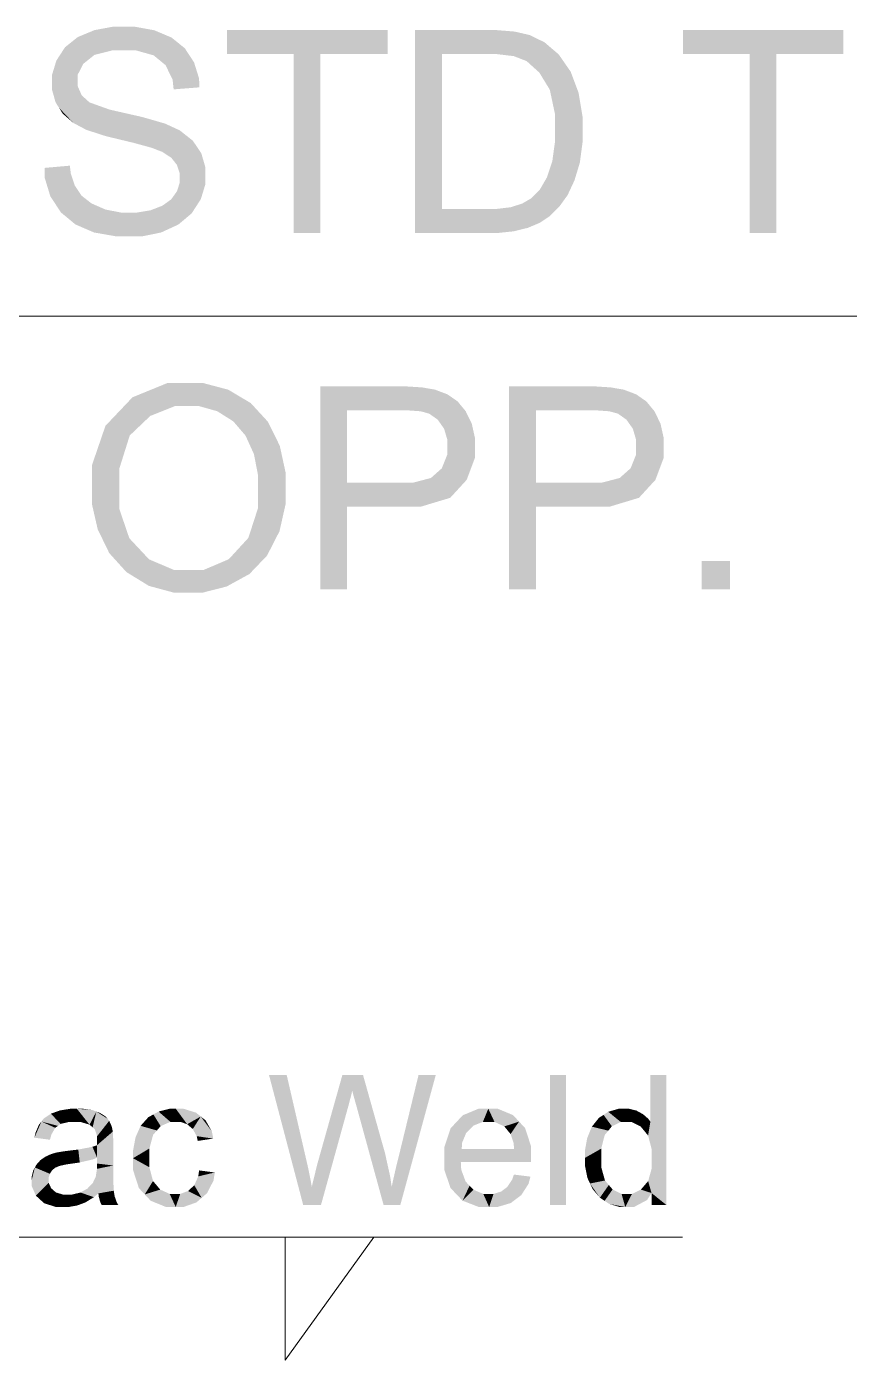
# Model space of a CAD drawing. Header units: millimetres. Extents: x 2 to 579, y 1 to 405.
# Drawn here: x 252.78 to 258.26, y 100.6 to 109.47 of the extents above; entities that cross this region are included whole.
import ezdxf

# ---------------------------------------------------------------- set-up
doc = ezdxf.new("R2010")
doc.units = ezdxf.units.MM
doc.linetypes.add('XKITLINE00', pattern=[0])
doc.layers.add('LinkedObject', color=7, linetype='Continuous', lineweight=0)

# ---------------------------------------------------------------- blocks, each defined once
blk = doc.blocks.new('*A4')
at = {"layer": 'LinkedObject'}
for points in [[(253.2299, 109.2828), (253.1189, 109.4013), (253.1745, 109.4244)], [(253.2302, 109.4474), (253.3479, 109.3125), (253.1745, 109.4244)], [(253.1745, 109.4244), (253.3479, 109.3125), (253.2299, 109.2828)], [(253.3539, 109.4704), (253.3479, 109.3125), (253.2302, 109.4474)], [(253.4219, 109.4704), (253.3479, 109.3125), (253.3539, 109.4704)], [(253.3479, 109.3125), (253.4219, 109.4704), (253.4288, 109.3125)], [(253.4219, 109.4704), (253.5066, 109.3125), (253.4288, 109.3125)], [(253.6291, 109.4463), (253.4219, 109.4704), (253.4969, 109.4704)], [(253.6864, 109.4221), (253.4219, 109.4704), (253.6291, 109.4463)], [(253.6241, 109.2797), (253.4219, 109.4704), (253.6864, 109.4221)], [(253.5066, 109.3125), (253.4219, 109.4704), (253.6241, 109.2797)], [(253.6864, 109.4221), (253.6639, 109.247), (253.6241, 109.2797)], [(253.7437, 109.3979), (253.6639, 109.247), (253.6864, 109.4221)], [(254.1124, 109.4475), (254.5565, 109.2882), (254.1124, 109.2882)], [(254.7347, 109.2882), (254.5565, 109.2882), (254.1124, 109.4475)], [(254.7347, 109.2882), (254.1124, 109.4475), (255.1816, 109.4475)], [(254.7347, 109.2882), (255.1816, 109.4475), (255.1816, 109.2882)], [(255.3652, 109.4475), (255.5434, 109.2882), (255.3652, 108.0975)], [(255.827, 109.2882), (255.3652, 109.4475), (255.8298, 109.4475)], [(255.5434, 109.2882), (255.3652, 109.4475), (255.827, 109.2882)], [(255.8298, 109.4475), (255.9067, 109.2882), (255.827, 109.2882)], [(255.9085, 109.4475), (255.9067, 109.2882), (255.8298, 109.4475)], [(255.9085, 109.4475), (256.0222, 109.2744), (255.9067, 109.2882)], [(256.0285, 109.4378), (256.0222, 109.2744), (255.9085, 109.4475)], [(256.0699, 109.4281), (256.0222, 109.2744), (256.0285, 109.4378)], [(256.0699, 109.4281), (256.0582, 109.2606), (256.0222, 109.2744)], [(256.0582, 109.2606), (256.0699, 109.4281), (256.1079, 109.2412)], [(256.2268, 109.3665), (256.0699, 109.4281), (256.1279, 109.4148)], [(256.2677, 109.3315), (256.0699, 109.4281), (256.2268, 109.3665)], [(256.1924, 109.165), (256.0699, 109.4281), (256.2677, 109.3315)], [(256.1079, 109.2412), (256.0699, 109.4281), (256.1924, 109.165)], [(257.1485, 109.4475), (257.5927, 109.2882), (257.1485, 109.2882)], [(257.7709, 109.2882), (257.5927, 109.2882), (257.1485, 109.4475)], [(257.7709, 109.2882), (257.1485, 109.4475), (258.2177, 109.4475)], [(257.7709, 109.2882), (258.2177, 109.4475), (258.2177, 109.2882)], [(253.0342, 109.3338), (253.1928, 109.2531), (253.0053, 109.2893)], [(253.1189, 109.4013), (253.1928, 109.2531), (253.0342, 109.3338)], [(253.1928, 109.2531), (253.1189, 109.4013), (253.2299, 109.2828)], [(253.6639, 109.247), (253.7437, 109.3979), (253.7037, 109.2142)], [(253.7037, 109.2142), (253.7437, 109.3979), (253.8625, 109.2797)], [(253.8625, 109.2797), (253.7437, 109.3979), (253.8317, 109.3267)], [(256.2677, 109.3315), (256.2271, 109.1082), (256.1924, 109.165)], [(256.3211, 109.2863), (256.2271, 109.1082), (256.2677, 109.3315)], [(253.0053, 109.2893), (252.9473, 109.0981), (252.9763, 109.2448)], [(253.1558, 109.2234), (252.9473, 109.0981), (253.0053, 109.2893)], [(252.9763, 109.2448), (252.9473, 109.0981), (252.9473, 109.1492)], [(253.0053, 109.2893), (253.1928, 109.2531), (253.1558, 109.2234)], [(253.8625, 109.2797), (253.7504, 109.1174), (253.7037, 109.2142)], [(253.8933, 109.2327), (253.7504, 109.1174), (253.8625, 109.2797)], [(253.9265, 109.1262), (253.7504, 109.1174), (253.8933, 109.2327)], [(254.5565, 108.0975), (254.7347, 109.2882), (254.7347, 108.0975)], [(254.5565, 109.2882), (254.7347, 109.2882), (254.5565, 108.0975)], [(255.3652, 108.0975), (255.5434, 109.2882), (255.5434, 108.2568)], [(256.4009, 109.171), (256.2271, 109.1082), (256.3211, 109.2863)], [(257.5927, 108.0975), (257.7709, 109.2882), (257.7709, 108.0975)], [(257.5927, 109.2882), (257.7709, 109.2882), (257.5927, 108.0975)], [(253.1188, 109.1518), (252.9473, 109.0981), (253.1558, 109.2234)], [(252.9473, 109.0981), (253.1188, 109.1518), (253.1188, 109.1098)], [(256.2271, 109.1082), (256.4009, 109.171), (256.2619, 109.0513)], [(256.2619, 109.0513), (256.4009, 109.171), (256.4274, 109.1008)], [(253.1188, 109.0735), (252.9473, 109.0981), (253.1188, 109.1098)], [(252.9473, 109.0981), (253.1188, 109.0735), (252.9473, 109.0515)], [(252.9473, 109.0515), (253.1188, 109.0735), (252.9709, 108.9674)], [(252.9709, 108.9674), (253.1188, 109.0735), (252.9946, 108.9299)], [(252.9946, 108.9299), (253.1188, 109.0735), (253.145, 109.0136)], [(253.9288, 109.0668), (253.7504, 109.1174), (253.9265, 109.1262)], [(253.7504, 109.1174), (253.9288, 109.0668), (253.7573, 109.0533)], [(256.4274, 109.1008), (256.2967, 108.8885), (256.2619, 109.0513)], [(256.4538, 109.0306), (256.2967, 108.8885), (256.4274, 109.1008)], [(253.145, 109.0136), (253.0901, 108.8294), (252.9946, 108.9299)], [(253.1712, 108.9901), (253.0901, 108.8294), (253.145, 109.0136)], [(253.0901, 108.8294), (253.1712, 108.9901), (253.1383, 108.804)], [(253.1383, 108.804), (253.1712, 108.9901), (253.197, 108.9666)], [(253.1383, 108.804), (253.197, 108.9666), (253.1754, 108.7842)], [(253.1754, 108.7842), (253.197, 108.9666), (253.3055, 108.7421)], [(253.3055, 108.7421), (253.197, 108.9666), (253.3315, 108.9185)], [(256.4803, 108.8701), (256.2967, 108.8885), (256.4538, 109.0306)], [(252.9946, 108.9299), (253.0901, 108.8294), (253.0182, 108.8923)], [(253.3055, 108.7421), (253.3315, 108.9185), (253.3985, 108.7197)], [(253.3985, 108.7197), (253.3315, 108.9185), (253.4403, 108.8938)], [(253.3985, 108.7197), (253.4403, 108.8938), (253.4914, 108.6974)], [(253.4914, 108.6974), (253.4403, 108.8938), (253.5491, 108.8692)], [(256.4803, 108.7799), (256.2967, 108.8885), (256.4803, 108.8701)], [(256.2967, 108.8885), (256.4803, 108.7799), (256.2967, 108.7826)], [(253.4914, 108.6974), (253.5491, 108.8692), (253.6115, 108.6645)], [(253.6115, 108.6645), (253.5491, 108.8692), (253.6386, 108.6539)], [(253.6386, 108.6539), (253.5491, 108.8692), (253.6809, 108.6378)], [(253.6985, 108.8261), (253.6809, 108.6378), (253.5491, 108.8692)], [(253.739, 108.8077), (253.6809, 108.6378), (253.6985, 108.8261)], [(253.6809, 108.6378), (253.739, 108.8077), (253.7419, 108.598)], [(253.7419, 108.598), (253.739, 108.8077), (253.7979, 108.7806)], [(256.4803, 108.7799), (256.2967, 108.7062), (256.2967, 108.7826)], [(253.7419, 108.598), (253.7979, 108.7806), (253.7605, 108.5743)], [(253.7605, 108.5743), (253.7979, 108.7806), (253.7792, 108.5506)], [(253.7979, 108.7806), (253.9131, 108.6702), (253.7792, 108.5506)], [(253.9131, 108.6702), (253.7979, 108.7806), (253.885, 108.7118)], [(256.2967, 108.7062), (256.4803, 108.703), (256.2789, 108.5761)], [(256.2789, 108.5761), (256.4803, 108.703), (256.4444, 108.5073)], [(256.4803, 108.703), (256.2967, 108.7062), (256.4803, 108.7799)], [(256.4444, 108.5073), (256.4803, 108.703), (256.4623, 108.5667)], [(253.7792, 108.5506), (253.9131, 108.6702), (253.7978, 108.4951)], [(253.7978, 108.4951), (253.9131, 108.6702), (253.9412, 108.6286)], [(253.7978, 108.4951), (253.9412, 108.6286), (253.7978, 108.4634)], [(253.7978, 108.4634), (253.9412, 108.6286), (253.7978, 108.4321)], [(253.9412, 108.6286), (253.9693, 108.4784), (253.7978, 108.4321)], [(253.9693, 108.4784), (253.9412, 108.6286), (253.9693, 108.5327)], [(253.0721, 108.495), (252.8974, 108.5308), (253.0661, 108.5457)], [(252.8974, 108.5308), (252.9713, 108.2884), (252.8992, 108.4632)], [(253.0721, 108.495), (252.9713, 108.2884), (252.8974, 108.5308)], [(256.2612, 108.5225), (256.4444, 108.5073), (256.2435, 108.4688)], [(256.4444, 108.5073), (256.2612, 108.5225), (256.2789, 108.5761)], [(252.8992, 108.4632), (252.9713, 108.2884), (252.9362, 108.342)], [(253.0999, 108.4117), (252.9713, 108.2884), (253.0721, 108.495)], [(253.7788, 108.3743), (253.9693, 108.4784), (253.9385, 108.3232)], [(253.7978, 108.4321), (253.9693, 108.4784), (253.7788, 108.3743)], [(253.9385, 108.3232), (253.9693, 108.4784), (253.9693, 108.4246)], [(256.194, 108.3834), (256.4444, 108.5073), (256.3524, 108.3107)], [(256.2435, 108.4688), (256.4444, 108.5073), (256.194, 108.3834)], [(256.3524, 108.3107), (256.4444, 108.5073), (256.3804, 108.3496)], [(256.3804, 108.3496), (256.4444, 108.5073), (256.4264, 108.4479)], [(252.9713, 108.2884), (253.0999, 108.4117), (253.0064, 108.2348)], [(253.0064, 108.2348), (253.0999, 108.4117), (253.1033, 108.1546)], [(253.1217, 108.3792), (253.1033, 108.1546), (253.0999, 108.4117)], [(253.1435, 108.3466), (253.1033, 108.1546), (253.1217, 108.3792)], [(253.1435, 108.3466), (253.1651, 108.1279), (253.1033, 108.1546)], [(253.2112, 108.294), (253.1651, 108.1279), (253.1435, 108.3466)], [(253.7597, 108.3478), (253.9385, 108.3232), (253.7407, 108.3213)], [(253.7788, 108.3743), (253.9385, 108.3232), (253.7597, 108.3478)], [(256.1622, 108.3517), (256.2629, 108.2105), (256.1396, 108.3291)], [(256.3524, 108.3107), (256.1622, 108.3517), (256.194, 108.3834)], [(256.3243, 108.2718), (256.1622, 108.3517), (256.3524, 108.3107)], [(256.2629, 108.2105), (256.1622, 108.3517), (256.3243, 108.2718)], [(253.1651, 108.1279), (253.2112, 108.294), (253.2269, 108.1012)], [(253.2571, 108.274), (253.2269, 108.1012), (253.2112, 108.294)], [(253.303, 108.2539), (253.2269, 108.1012), (253.2571, 108.274)], [(253.303, 108.2539), (253.38, 108.0745), (253.2269, 108.1012)], [(253.4063, 108.2338), (253.38, 108.0745), (253.303, 108.2539)], [(253.6436, 108.2643), (253.8769, 108.2279), (253.6046, 108.2491)], [(253.6826, 108.2795), (253.8769, 108.2279), (253.6436, 108.2643)], [(253.7407, 108.3213), (253.9077, 108.2755), (253.6826, 108.2795)], [(253.6826, 108.2795), (253.9077, 108.2755), (253.8769, 108.2279)], [(253.9077, 108.2755), (253.7407, 108.3213), (253.9385, 108.3232)], [(255.5434, 108.2568), (255.8519, 108.0975), (255.3652, 108.0975)], [(255.8316, 108.2568), (255.8519, 108.0975), (255.5434, 108.2568)], [(255.8316, 108.2568), (255.913, 108.0975), (255.8519, 108.0975)], [(255.8984, 108.2568), (255.913, 108.0975), (255.8316, 108.2568)], [(256.0685, 108.1205), (255.8984, 108.2568), (256.0031, 108.2692)], [(256.0214, 108.109), (255.8984, 108.2568), (256.0685, 108.1205)], [(255.913, 108.0975), (255.8984, 108.2568), (256.0214, 108.109)], [(256.0411, 108.2817), (256.0685, 108.1205), (256.0031, 108.2692)], [(256.0791, 108.2941), (256.0685, 108.1205), (256.0411, 108.2817)], [(256.0685, 108.1205), (256.0791, 108.2941), (256.1157, 108.132)], [(256.2296, 108.1882), (256.0791, 108.2941), (256.1396, 108.3291)], [(256.1962, 108.1659), (256.0791, 108.2941), (256.2296, 108.1882)], [(256.1157, 108.132), (256.0791, 108.2941), (256.1962, 108.1659)], [(256.1396, 108.3291), (256.2629, 108.2105), (256.2296, 108.1882)], [(253.4063, 108.2338), (253.4714, 108.0745), (253.38, 108.0745)], [(253.4636, 108.2338), (253.4714, 108.0745), (253.4063, 108.2338)], [(253.4636, 108.2338), (253.5435, 108.0745), (253.4714, 108.0745)], [(253.5146, 108.2338), (253.5435, 108.0745), (253.4636, 108.2338)], [(253.6046, 108.2491), (253.7309, 108.1274), (253.5146, 108.2338)], [(253.5146, 108.2338), (253.7309, 108.1274), (253.5435, 108.0745)], [(253.7885, 108.1539), (253.6046, 108.2491), (253.8769, 108.2279)], [(253.7309, 108.1274), (253.6046, 108.2491), (253.7885, 108.1539)], [(253.5435, 108.0745), (253.7309, 108.1274), (253.6733, 108.101)], [(253.7164, 107.0998), (253.3933, 106.9098), (253.4835, 107.0048)], [(253.8591, 107.0998), (253.3933, 106.9098), (253.7164, 107.0998)], [(253.7651, 106.9459), (253.3933, 106.9098), (253.8591, 107.0998)], [(253.7651, 106.9459), (253.8591, 107.0998), (253.86, 106.9459)], [(253.8591, 107.0998), (253.9268, 106.9459), (253.86, 106.9459)], [(254.121, 107.0552), (253.8591, 107.0998), (253.9525, 107.0998)], [(254.196, 107.0106), (253.8591, 107.0998), (254.121, 107.0552)], [(254.0473, 106.9121), (253.8591, 107.0998), (254.196, 107.0106)], [(253.9268, 106.9459), (253.8591, 107.0998), (254.0473, 106.9121)], [(254.0473, 106.9121), (254.196, 107.0106), (254.101, 106.8783)], [(254.196, 107.0106), (254.1547, 106.8445), (254.101, 106.8783)], [(254.1547, 106.8445), (254.196, 107.0106), (254.2363, 106.7492)], [(254.3854, 106.8415), (254.196, 107.0106), (254.271, 106.9659)], [(254.4248, 106.7616), (254.196, 107.0106), (254.3854, 106.8415)], [(254.2363, 106.7492), (254.196, 107.0106), (254.4248, 106.7616)], [(254.9125, 106.4356), (254.7343, 105.7269), (254.7343, 107.0769)], [(254.7343, 107.0769), (254.9125, 106.9176), (254.9125, 106.4356)], [(255.2575, 106.9176), (254.7343, 107.0769), (255.2427, 107.0769)], [(254.9125, 106.9176), (254.7343, 107.0769), (255.2575, 106.9176)], [(255.2427, 107.0769), (255.3182, 106.9176), (255.2575, 106.9176)], [(255.3098, 107.0769), (255.3182, 106.9176), (255.2427, 107.0769)], [(255.3098, 107.0769), (255.4014, 106.9116), (255.3182, 106.9176)], [(255.4123, 107.0704), (255.4014, 106.9116), (255.3098, 107.0769)], [(255.4477, 107.064), (255.4014, 106.9116), (255.4123, 107.0704)], [(255.4477, 107.064), (255.424, 106.9056), (255.4014, 106.9116)], [(255.424, 106.9056), (255.4477, 107.064), (255.4589, 106.8959)], [(255.5805, 107.0242), (255.4477, 107.064), (255.4973, 107.0557)], [(255.6141, 107.0009), (255.4477, 107.064), (255.5805, 107.0242)], [(255.5153, 106.8562), (255.4477, 107.064), (255.6141, 107.0009)], [(255.4589, 106.8959), (255.4477, 107.064), (255.5153, 106.8562)], [(256.1694, 106.4356), (255.9912, 105.7269), (255.9912, 107.0769)], [(255.9912, 107.0769), (256.1694, 106.9176), (256.1694, 106.4356)], [(256.5143, 106.9176), (255.9912, 107.0769), (256.4996, 107.0769)], [(256.1694, 106.9176), (255.9912, 107.0769), (256.5143, 106.9176)], [(256.4996, 107.0769), (256.575, 106.9176), (256.5143, 106.9176)], [(256.5667, 107.0769), (256.575, 106.9176), (256.4996, 107.0769)], [(256.5667, 107.0769), (256.6583, 106.9116), (256.575, 106.9176)], [(256.6692, 107.0704), (256.6583, 106.9116), (256.5667, 107.0769)], [(256.7045, 107.064), (256.6583, 106.9116), (256.6692, 107.0704)], [(256.7045, 107.064), (256.6808, 106.9056), (256.6583, 106.9116)], [(256.6808, 106.9056), (256.7045, 107.064), (256.7158, 106.8959)], [(256.8374, 107.0242), (256.7045, 107.064), (256.7542, 107.0557)], [(256.8709, 107.0009), (256.7045, 107.064), (256.8374, 107.0242)], [(256.7721, 106.8562), (256.7045, 107.064), (256.8709, 107.0009)], [(256.7158, 106.8959), (256.7045, 107.064), (256.7721, 106.8562)], [(253.6018, 106.8808), (253.3933, 106.9098), (253.7651, 106.9459)], [(255.6141, 107.0009), (255.5367, 106.826), (255.5153, 106.8562)], [(255.6477, 106.9777), (255.5367, 106.826), (255.6141, 107.0009)], [(255.7017, 106.9126), (255.5367, 106.826), (255.6477, 106.9777)], [(256.8709, 107.0009), (256.7935, 106.826), (256.7721, 106.8562)], [(256.9045, 106.9777), (256.7935, 106.826), (256.8709, 107.0009)], [(256.9585, 106.9126), (256.7935, 106.826), (256.9045, 106.9777)], [(253.3933, 106.9098), (253.2129, 106.3839), (253.3031, 106.8148)], [(253.4649, 106.7506), (253.2129, 106.3839), (253.3933, 106.9098)], [(253.3933, 106.9098), (253.6018, 106.8808), (253.5333, 106.8157)], [(253.4649, 106.7506), (253.3933, 106.9098), (253.5333, 106.8157)], [(255.5367, 106.826), (255.7017, 106.9126), (255.558, 106.7959)], [(255.558, 106.7959), (255.7017, 106.9126), (255.7221, 106.8707)], [(255.7221, 106.8707), (255.5794, 106.7235), (255.558, 106.7959)], [(255.7426, 106.8289), (255.5794, 106.7235), (255.7221, 106.8707)], [(256.7935, 106.826), (256.9585, 106.9126), (256.8149, 106.7959)], [(256.8149, 106.7959), (256.9585, 106.9126), (256.979, 106.8707)], [(256.979, 106.8707), (256.8363, 106.7235), (256.8149, 106.7959)], [(256.9994, 106.8289), (256.8363, 106.7235), (256.979, 106.8707)], [(253.3031, 106.8148), (253.2129, 106.3839), (253.2129, 106.5518)], [(253.3965, 106.5332), (253.2129, 106.3839), (253.4649, 106.7506)], [(254.2363, 106.7492), (254.4248, 106.7616), (254.2641, 106.6878)], [(254.4248, 106.7616), (254.292, 106.6264), (254.2641, 106.6878)], [(254.292, 106.6264), (254.4248, 106.7616), (254.3199, 106.4826)], [(254.3199, 106.4826), (254.4248, 106.7616), (254.5035, 106.5008)], [(254.5035, 106.5008), (254.4248, 106.7616), (254.4641, 106.6818)], [(255.763, 106.7369), (255.5794, 106.7235), (255.7426, 106.8289)], [(257.0199, 106.7369), (256.8363, 106.7235), (256.9994, 106.8289)], [(255.5431, 106.5322), (255.763, 106.6867), (255.6536, 106.3955)], [(255.5794, 106.6228), (255.763, 106.6867), (255.5431, 106.5322)], [(255.763, 106.6867), (255.5794, 106.7235), (255.763, 106.7369)], [(255.5794, 106.7235), (255.763, 106.6867), (255.5794, 106.6812)], [(255.763, 106.6867), (255.5794, 106.6228), (255.5794, 106.6812)], [(255.6536, 106.3955), (255.763, 106.6867), (255.7083, 106.455)], [(255.7083, 106.455), (255.763, 106.6867), (255.763, 106.6007)], [(256.7999, 106.5322), (257.0199, 106.6867), (256.9105, 106.3955)], [(256.8363, 106.6228), (257.0199, 106.6867), (256.7999, 106.5322)], [(257.0199, 106.6867), (256.8363, 106.7235), (257.0199, 106.7369)], [(256.8363, 106.7235), (257.0199, 106.6867), (256.8363, 106.6812)], [(257.0199, 106.6867), (256.8363, 106.6228), (256.8363, 106.6812)], [(256.9105, 106.3955), (257.0199, 106.6867), (256.9652, 106.455)], [(256.9652, 106.455), (257.0199, 106.6867), (257.0199, 106.6007)], [(253.2129, 106.3839), (253.3965, 106.5332), (253.3965, 106.3809)], [(254.3199, 106.4003), (254.5035, 106.5008), (254.5035, 106.3996)], [(254.3199, 106.4826), (254.5035, 106.5008), (254.3199, 106.4003)], [(255.5068, 106.5), (255.6536, 106.3955), (255.4704, 106.4678)], [(255.6536, 106.3955), (255.5068, 106.5), (255.5431, 106.5322)], [(256.7636, 106.5), (256.9105, 106.3955), (256.7273, 106.4678)], [(256.9105, 106.3955), (256.7636, 106.5), (256.7999, 106.5322)], [(254.2547, 106.069), (254.5035, 106.3996), (254.4206, 106.0324)], [(254.3199, 106.2701), (254.5035, 106.3996), (254.2547, 106.069)], [(254.5035, 106.3996), (254.3199, 106.2701), (254.3199, 106.4003)], [(254.4206, 106.0324), (254.5035, 106.3996), (254.4621, 106.1134)], [(254.4621, 106.1134), (254.5035, 106.3996), (254.5035, 106.297)], [(254.9125, 106.4356), (254.9125, 106.2763), (254.7343, 105.7269)], [(255.2583, 106.2763), (254.9125, 106.4356), (255.2612, 106.4356)], [(254.9125, 106.2763), (254.9125, 106.4356), (255.2583, 106.2763)], [(255.3476, 106.4356), (255.6536, 106.3955), (255.2583, 106.2763)], [(255.3476, 106.4356), (255.2583, 106.2763), (255.2612, 106.4356)], [(255.2583, 106.2763), (255.6536, 106.3955), (255.4012, 106.2763)], [(255.4704, 106.4678), (255.6536, 106.3955), (255.3476, 106.4356)], [(255.4012, 106.2763), (255.6536, 106.3955), (255.5989, 106.3359)], [(256.1694, 106.4356), (256.1694, 106.2763), (255.9912, 105.7269)], [(256.5151, 106.2763), (256.1694, 106.4356), (256.518, 106.4356)], [(256.1694, 106.2763), (256.1694, 106.4356), (256.5151, 106.2763)], [(256.6045, 106.4356), (256.9105, 106.3955), (256.5151, 106.2763)], [(256.6045, 106.4356), (256.5151, 106.2763), (256.518, 106.4356)], [(256.5151, 106.2763), (256.9105, 106.3955), (256.6581, 106.2763)], [(256.7273, 106.4678), (256.9105, 106.3955), (256.6045, 106.4356)], [(256.6581, 106.2763), (256.9105, 106.3955), (256.8558, 106.3359)], [(253.2129, 106.3839), (253.3965, 106.259), (253.2129, 106.2951)], [(253.3965, 106.259), (253.2129, 106.3839), (253.3965, 106.3809)], [(253.2129, 106.2951), (253.3965, 106.259), (253.2515, 106.1267)], [(253.2515, 106.1267), (253.3965, 106.259), (253.2902, 106.0471)], [(253.2902, 106.0471), (253.3965, 106.259), (253.4621, 106.067)], [(254.7343, 105.7269), (254.9125, 106.2763), (254.9125, 105.7269)], [(255.9912, 105.7269), (256.1694, 106.2763), (256.1694, 105.7269)], [(253.4621, 106.067), (253.4426, 105.8419), (253.2902, 106.0471)], [(253.2902, 106.0471), (253.4426, 105.8419), (253.3289, 105.9675)], [(253.5278, 105.9968), (253.4426, 105.8419), (253.4621, 106.067)], [(254.4206, 106.0324), (254.1895, 105.9982), (254.2547, 106.069)], [(254.3792, 105.9514), (254.1895, 105.9982), (254.4206, 106.0324)], [(253.4426, 105.8419), (253.5278, 105.9968), (253.5176, 105.7959)], [(253.5176, 105.7959), (253.5278, 105.9968), (253.5935, 105.9266)], [(254.1895, 105.9982), (254.2618, 105.8288), (254.1243, 105.9273)], [(254.2618, 105.8288), (254.1895, 105.9982), (254.3792, 105.9514)], [(253.5935, 105.9266), (253.8582, 105.7039), (253.5176, 105.7959)], [(253.7582, 105.8565), (253.8582, 105.7039), (253.5935, 105.9266)], [(253.8582, 105.7039), (253.7582, 105.8565), (253.8573, 105.8565)], [(253.9582, 105.8565), (253.8582, 105.7039), (253.8573, 105.8565)], [(253.8582, 105.7039), (253.9582, 105.8565), (253.9461, 105.7039)], [(253.9461, 105.7039), (253.9582, 105.8565), (254.1099, 105.7456)], [(254.1859, 105.7872), (253.9582, 105.8565), (254.1243, 105.9273)], [(254.1099, 105.7456), (253.9582, 105.8565), (254.1859, 105.7872)], [(254.1243, 105.9273), (254.2618, 105.8288), (254.1859, 105.7872)], [(257.4627, 105.9159), (257.2737, 105.7269), (257.2737, 105.9159)], [(257.4627, 105.7269), (257.2737, 105.7269), (257.4627, 105.9159)], [(253.5176, 105.7959), (253.8582, 105.7039), (253.5926, 105.7499)], [(253.5926, 105.7499), (253.8582, 105.7039), (253.7629, 105.7039)], [(254.5103, 102.4953), (254.6199, 101.6313), (254.3924, 102.4953)], [(254.641, 101.9287), (254.6199, 101.6313), (254.5103, 102.4953)], [(254.8807, 102.4953), (254.9206, 102.2893), (254.7163, 101.9116)], [(254.9206, 102.2893), (254.8807, 102.4953), (254.9263, 102.3103)], [(254.9263, 102.3103), (254.8807, 102.4953), (254.9393, 102.3611)], [(254.9393, 102.3611), (254.8807, 102.4953), (254.9466, 102.391)], [(255.0185, 102.4953), (254.9466, 102.391), (254.8807, 102.4953)], [(254.9466, 102.391), (255.0185, 102.4953), (254.9488, 102.3813)], [(254.9488, 102.3813), (255.0185, 102.4953), (254.9628, 102.3305)], [(254.9628, 102.3305), (255.0185, 102.4953), (254.9745, 102.2893)], [(254.9745, 102.2893), (255.0185, 102.4953), (255.1416, 102.0575)], [(255.5026, 102.4953), (255.2526, 101.9398), (255.3878, 102.4953)], [(255.2667, 101.6313), (255.2526, 101.9398), (255.5026, 102.4953)], [(256.3701, 102.4953), (256.2638, 101.6313), (256.2638, 102.4953)], [(256.3701, 101.6313), (256.2638, 101.6313), (256.3701, 102.4953)], [(257.0379, 102.4953), (256.9317, 102.1851), (256.9317, 102.4953)], [(257.0379, 102.4953), (256.9412, 101.9991), (256.9317, 102.1851)], [(256.9412, 101.9991), (257.0379, 102.4953), (257.0379, 101.6313)], [(252.9399, 102.2384), (253.0044, 102.1703), (252.893, 102.2068)], [(252.9705, 102.2494), (253.0044, 102.1703), (252.9399, 102.2384)], [(253.0722, 102.2715), (252.9705, 102.2494), (253.0011, 102.2604)], [(253.0596, 102.1834), (252.9705, 102.2494), (253.0722, 102.2715)], [(253.0044, 102.1703), (252.9705, 102.2494), (253.0596, 102.1834)], [(253.0596, 102.1834), (253.0722, 102.2715), (253.0969, 102.1834)], [(253.0969, 102.1834), (253.0722, 102.2715), (253.137, 102.1834)], [(253.1125, 102.2715), (253.137, 102.1834), (253.0722, 102.2715)], [(253.2177, 102.2621), (253.1125, 102.2715), (253.1526, 102.2715)], [(253.2427, 102.2526), (253.1125, 102.2715), (253.2177, 102.2621)], [(253.1973, 102.1654), (253.1125, 102.2715), (253.2427, 102.2526)], [(253.137, 102.1834), (253.1125, 102.2715), (253.1973, 102.1654)], [(253.1973, 102.1654), (253.2427, 102.2526), (253.2176, 102.1475)], [(253.2176, 102.1475), (253.2427, 102.2526), (253.2326, 102.1343)], [(253.2427, 102.2526), (253.2476, 102.0887), (253.2326, 102.1343)], [(253.3164, 102.2052), (253.2476, 102.0887), (253.2427, 102.2526)], [(253.3046, 102.2195), (253.2427, 102.2526), (253.2678, 102.2432)], [(253.3164, 102.2052), (253.2427, 102.2526), (253.3046, 102.2195)], [(253.6708, 102.1555), (253.5882, 102.2145), (253.6224, 102.2335)], [(253.6567, 102.2525), (253.7357, 102.1842), (253.6224, 102.2335)], [(253.6224, 102.2335), (253.7357, 102.1842), (253.6708, 102.1555)], [(253.7312, 102.2715), (253.7357, 102.1842), (253.6567, 102.2525)], [(253.7715, 102.2715), (253.7357, 102.1842), (253.7312, 102.2715)], [(253.7357, 102.1842), (253.7715, 102.2715), (253.7757, 102.1842)], [(253.7715, 102.2715), (253.8022, 102.1842), (253.7757, 102.1842)], [(253.9056, 102.2456), (253.7715, 102.2715), (253.8224, 102.2715)], [(253.9379, 102.2197), (253.7715, 102.2715), (253.9056, 102.2456)], [(253.8473, 102.1683), (253.7715, 102.2715), (253.9379, 102.2197)], [(253.8022, 102.1842), (253.7715, 102.2715), (253.8473, 102.1683)], [(253.8473, 102.1683), (253.9379, 102.2197), (253.866, 102.1523)], [(253.9379, 102.2197), (253.8847, 102.1364), (253.866, 102.1523)], [(253.8847, 102.1364), (253.9379, 102.2197), (253.9107, 102.0888)], [(253.9107, 102.0888), (253.9379, 102.2197), (254.0209, 102.0728)], [(254.0117, 102.1204), (253.9379, 102.2197), (253.9703, 102.1939)], [(254.0209, 102.0728), (253.9379, 102.2197), (254.0117, 102.1204)], [(254.7163, 101.9116), (254.9206, 102.2893), (254.7385, 101.6313)], [(255.1416, 102.0575), (255.1551, 101.6313), (254.9745, 102.2893)], [(255.6824, 102.2279), (255.7553, 102.1598), (255.6417, 102.1843)], [(255.8525, 102.2715), (255.6824, 102.2279), (255.7877, 102.2715)], [(255.8167, 102.1842), (255.6824, 102.2279), (255.8525, 102.2715)], [(255.7553, 102.1598), (255.6824, 102.2279), (255.8167, 102.1842)], [(255.8167, 102.1842), (255.8525, 102.2715), (255.8532, 102.1842)], [(255.8525, 102.2715), (255.8935, 102.1842), (255.8532, 102.1842)], [(256.0176, 102.2288), (255.8525, 102.2715), (255.9152, 102.2715)], [(256.0573, 102.186), (255.8525, 102.2715), (256.0176, 102.2288)], [(255.9591, 102.1536), (255.8525, 102.2715), (256.0573, 102.186)], [(255.8935, 102.1842), (255.8525, 102.2715), (255.9591, 102.1536)], [(256.6753, 102.1545), (256.5888, 102.2105), (256.62, 102.2308)], [(256.6512, 102.2512), (256.7344, 102.1834), (256.62, 102.2308)], [(256.62, 102.2308), (256.7344, 102.1834), (256.6753, 102.1545)], [(256.7209, 102.2715), (256.7344, 102.1834), (256.6512, 102.2512)], [(256.7594, 102.2715), (256.7344, 102.1834), (256.7209, 102.2715)], [(256.7344, 102.1834), (256.7594, 102.2715), (256.7698, 102.1834)], [(256.7594, 102.2715), (256.806, 102.1834), (256.7698, 102.1834)], [(256.7876, 102.2715), (256.806, 102.1834), (256.7594, 102.2715)], [(256.8379, 102.2595), (256.806, 102.1834), (256.7876, 102.2715)], [(256.8599, 102.2475), (256.806, 102.1834), (256.8379, 102.2595)], [(256.8599, 102.2475), (256.8669, 102.1533), (256.806, 102.1834)], [(256.882, 102.2356), (256.8669, 102.1533), (256.8599, 102.2475)], [(256.9179, 102.2044), (256.8669, 102.1533), (256.882, 102.2356)], [(252.8768, 102.1864), (252.8303, 102.0788), (252.8606, 102.1659)], [(252.9688, 102.1443), (252.8303, 102.0788), (252.8768, 102.1864)], [(252.8606, 102.1659), (252.8303, 102.0788), (252.8373, 102.1121)], [(252.9425, 102.0981), (252.8303, 102.0788), (252.9688, 102.1443)], [(252.893, 102.2068), (253.0044, 102.1703), (252.8768, 102.1864)], [(252.9688, 102.1443), (252.8768, 102.1864), (252.9866, 102.1573)], [(252.9866, 102.1573), (252.8768, 102.1864), (253.0044, 102.1703)], [(253.3282, 102.1909), (253.2476, 102.0887), (253.3164, 102.2052)], [(253.3447, 102.1548), (253.2476, 102.0887), (253.3282, 102.1909)], [(253.3494, 102.133), (253.2476, 102.0887), (253.3447, 102.1548)], [(253.2476, 102.0887), (253.3494, 102.133), (253.3521, 102.1194)], [(253.5372, 102.1575), (253.6458, 102.1268), (253.5204, 102.1195)], [(253.5882, 102.2145), (253.6458, 102.1268), (253.5372, 102.1575)], [(253.6458, 102.1268), (253.5882, 102.2145), (253.6708, 102.1555)], [(255.6417, 102.1843), (255.5605, 102.0181), (255.6011, 102.1407)], [(255.7056, 102.1109), (255.5605, 102.0181), (255.6417, 102.1843)], [(255.6417, 102.1843), (255.7553, 102.1598), (255.7056, 102.1109)], [(255.9591, 102.1536), (256.0573, 102.186), (255.9844, 102.123)], [(256.0573, 102.186), (256.0009, 102.1032), (255.9844, 102.123)], [(256.0009, 102.1032), (256.0573, 102.186), (256.0209, 102.044)], [(256.0209, 102.044), (256.0573, 102.186), (256.1368, 102.0231)], [(256.1368, 102.0231), (256.0573, 102.186), (256.0971, 102.1433)], [(256.5421, 102.152), (256.6516, 102.1257), (256.5265, 102.1139)], [(256.5888, 102.2105), (256.6516, 102.1257), (256.5421, 102.152)], [(256.6516, 102.1257), (256.5888, 102.2105), (256.6753, 102.1545)], [(256.9317, 102.1851), (256.8669, 102.1533), (256.9179, 102.2044)], [(256.8669, 102.1533), (256.9317, 102.1851), (256.8917, 102.1233)], [(256.8917, 102.1233), (256.9317, 102.1851), (256.9164, 102.0933)], [(256.9317, 102.1851), (256.9412, 101.9991), (256.9164, 102.0933)], [(252.8303, 102.0788), (252.9425, 102.0981), (252.9339, 102.065)], [(253.2473, 102.0396), (253.3521, 102.1194), (253.247, 102.0287)], [(253.247, 102.0287), (253.3521, 102.1194), (253.2476, 101.9458)], [(253.2476, 102.0534), (253.3521, 102.1194), (253.2473, 102.0396)], [(253.2476, 102.0887), (253.3521, 102.1194), (253.2476, 102.0563)], [(253.2476, 102.0563), (253.3521, 102.1194), (253.2476, 102.0534)], [(253.3547, 102.0705), (253.2476, 101.9458), (253.3521, 102.1194)], [(253.3547, 102.0351), (253.2476, 101.9458), (253.3547, 102.0705)], [(253.5204, 102.1195), (253.4869, 101.9421), (253.5037, 102.0815)], [(253.6208, 102.0981), (253.4869, 101.9421), (253.5204, 102.1195)], [(253.5958, 102.0072), (253.4869, 101.9421), (253.6208, 102.0981)], [(253.5037, 102.0815), (253.4869, 101.9421), (253.4869, 101.9928)], [(253.5204, 102.1195), (253.6458, 102.1268), (253.6208, 102.0981)], [(253.9107, 102.0888), (254.0209, 102.0728), (253.918, 102.0572)], [(255.1647, 101.9762), (255.1551, 101.6313), (255.1416, 102.0575)], [(255.6781, 102.0455), (255.5605, 102.0181), (255.7056, 102.1109)], [(255.5605, 102.0181), (255.6781, 102.0455), (255.6754, 102.0045)], [(256.0209, 102.044), (256.1368, 102.0231), (256.0245, 102.0045)], [(256.5265, 102.1139), (256.4954, 101.9439), (256.5109, 102.0757)], [(256.6279, 102.0968), (256.4954, 101.9439), (256.5265, 102.1139)], [(256.6042, 102.0059), (256.4954, 101.9439), (256.6279, 102.0968)], [(256.5109, 102.0757), (256.4954, 101.9439), (256.4954, 101.9907)], [(256.5265, 102.1139), (256.6516, 102.1257), (256.6279, 102.0968)], [(252.9046, 101.953), (252.9683, 101.8785), (252.8877, 101.9415)], [(252.9428, 101.9704), (252.9683, 101.8785), (252.9046, 101.953)], [(252.9639, 101.9763), (252.9683, 101.8785), (252.9428, 101.9704)], [(252.9795, 101.9804), (252.9954, 101.8903), (252.9639, 101.9763)], [(252.9683, 101.8785), (252.9639, 101.9763), (252.9819, 101.8844)], [(252.9819, 101.8844), (252.9639, 101.9763), (252.9954, 101.8903)], [(253.0266, 101.9883), (253.0417, 101.9009), (252.9795, 101.9804)], [(252.9795, 101.9804), (253.0417, 101.9009), (252.9954, 101.8903)], [(253.0581, 101.9922), (253.0744, 101.9057), (253.0266, 101.9883)], [(253.0266, 101.9883), (253.0744, 101.9057), (253.0417, 101.9009)], [(253.1222, 101.9998), (253.1321, 101.9139), (253.0581, 101.9922)], [(253.0581, 101.9922), (253.1321, 101.9139), (253.0744, 101.9057)], [(253.2167, 102.0181), (253.2476, 101.9458), (253.1222, 101.9998)], [(253.1222, 101.9998), (253.2476, 101.9458), (253.1321, 101.9139)], [(253.247, 102.0287), (253.2476, 101.9458), (253.2167, 102.0181)], [(253.3547, 102.0351), (253.247, 101.9068), (253.2476, 101.9458)], [(253.3547, 101.8937), (253.247, 101.9068), (253.3547, 102.0351)], [(253.4869, 101.9421), (253.5958, 102.0072), (253.5958, 101.9451)], [(255.1985, 101.8235), (255.1551, 101.6313), (255.1647, 101.9762)], [(255.6754, 102.0045), (255.5605, 101.9392), (255.5605, 102.0181)], [(255.6754, 102.0045), (256.1368, 101.9455), (255.5605, 101.9392)], [(256.0245, 102.0045), (256.1368, 101.9455), (255.6754, 102.0045)], [(256.1368, 101.9455), (256.0245, 102.0045), (256.1368, 102.0231)], [(256.4954, 101.9439), (256.6042, 102.0059), (256.6042, 101.9437)], [(256.9412, 101.9991), (257.0379, 101.6313), (256.9412, 101.9349)], [(252.833, 101.8805), (252.8121, 101.7966), (252.8226, 101.8615)], [(252.9327, 101.8386), (252.8121, 101.7966), (252.833, 101.8805)], [(252.8226, 101.8615), (252.8121, 101.7966), (252.8121, 101.8195)], [(252.8435, 101.8995), (252.94, 101.8499), (252.833, 101.8805)], [(252.833, 101.8805), (252.94, 101.8499), (252.9327, 101.8386)], [(252.8708, 101.93), (252.94, 101.8499), (252.8435, 101.8995)], [(252.9474, 101.8613), (252.8708, 101.93), (252.8877, 101.9415)], [(252.94, 101.8499), (252.8708, 101.93), (252.9474, 101.8613)], [(252.8877, 101.9415), (252.9683, 101.8785), (252.9474, 101.8613)], [(253.1321, 101.9139), (253.2476, 101.9458), (253.2187, 101.934)], [(253.2385, 101.8187), (253.3547, 101.8937), (253.3547, 101.8198)], [(253.247, 101.8717), (253.3547, 101.8937), (253.2385, 101.8187)], [(253.3547, 101.8937), (253.247, 101.8717), (253.247, 101.9068)], [(253.5958, 101.882), (253.4869, 101.9421), (253.5958, 101.9451)], [(253.4869, 101.9421), (253.5649, 101.7014), (253.4869, 101.8637)], [(253.5958, 101.882), (253.5649, 101.7014), (253.4869, 101.9421)], [(253.4869, 101.8637), (253.5649, 101.7014), (253.5259, 101.7434)], [(253.6199, 101.7904), (253.5649, 101.7014), (253.5958, 101.882)], [(254.0312, 101.8473), (253.9211, 101.8213), (253.9267, 101.8611)], [(254.6514, 101.8842), (254.6199, 101.6313), (254.641, 101.9287)], [(254.6694, 101.7959), (254.6199, 101.6313), (254.6514, 101.8842)], [(254.7134, 101.901), (254.7385, 101.6313), (254.6938, 101.8212)], [(254.7163, 101.9116), (254.7385, 101.6313), (254.7134, 101.901)], [(255.2394, 101.8868), (255.2667, 101.6313), (255.2178, 101.7929)], [(255.2526, 101.9398), (255.2667, 101.6313), (255.2394, 101.8868)], [(256.1368, 101.9408), (255.5605, 101.9392), (256.1368, 101.9455)], [(256.1365, 101.9267), (255.5605, 101.9392), (256.1368, 101.9408)], [(255.5605, 101.9392), (255.6408, 101.702), (255.5605, 101.8629)], [(255.6723, 101.8657), (255.6408, 101.702), (255.5605, 101.9392)], [(255.6723, 101.8657), (255.5605, 101.9392), (255.6694, 101.9173)], [(256.1362, 101.9173), (255.5605, 101.9392), (256.1365, 101.9267)], [(255.6694, 101.9173), (255.5605, 101.9392), (256.1362, 101.9173)], [(255.5605, 101.8629), (255.6408, 101.702), (255.6007, 101.7443)], [(255.7015, 101.7868), (255.6408, 101.702), (255.6723, 101.8657)], [(256.4954, 101.9439), (256.6042, 101.8837), (256.4954, 101.8959)], [(256.6042, 101.8837), (256.4954, 101.9439), (256.6042, 101.9437)], [(256.4954, 101.8959), (256.6042, 101.8837), (256.5126, 101.8109)], [(256.5126, 101.8109), (256.6042, 101.8837), (256.5298, 101.7739)], [(256.5298, 101.7739), (256.6042, 101.8837), (256.6295, 101.7939)], [(256.9412, 101.8766), (257.0379, 101.6313), (256.9169, 101.7899)], [(256.9412, 101.9349), (257.0379, 101.6313), (256.9412, 101.8766)], [(252.9253, 101.8133), (252.8121, 101.7966), (252.9327, 101.8386)], [(252.8121, 101.7966), (252.9253, 101.8133), (252.9253, 101.7995)], [(252.9253, 101.7782), (252.8121, 101.7966), (252.9253, 101.7995)], [(252.8121, 101.7966), (252.9253, 101.7782), (252.8121, 101.7574)], [(252.8121, 101.7574), (252.9253, 101.7782), (252.8398, 101.693)], [(252.8398, 101.693), (252.9253, 101.7782), (252.8674, 101.6678)], [(252.8674, 101.6678), (252.9253, 101.7782), (252.9413, 101.7429)], [(253.1838, 101.7407), (253.3547, 101.8198), (253.3581, 101.7262)], [(253.2188, 101.7774), (253.3547, 101.8198), (253.1838, 101.7407)], [(253.2299, 101.8007), (253.3547, 101.8198), (253.2188, 101.7774)], [(253.3547, 101.8198), (253.2299, 101.8007), (253.2385, 101.8187)], [(253.5649, 101.7014), (253.6199, 101.7904), (253.644, 101.7618)], [(253.8946, 101.7622), (254.0312, 101.8473), (253.9438, 101.6784)], [(253.9211, 101.8213), (254.0312, 101.8473), (253.8946, 101.7622)], [(253.9438, 101.6784), (254.0312, 101.8473), (253.979, 101.7089)], [(253.979, 101.7089), (254.0312, 101.8473), (254.0227, 101.7933)], [(254.6771, 101.7521), (254.6199, 101.6313), (254.6694, 101.7959)], [(254.6938, 101.8212), (254.7385, 101.6313), (254.6771, 101.7521)], [(255.2093, 101.7521), (255.1551, 101.6313), (255.1985, 101.8235)], [(255.2178, 101.7929), (255.2667, 101.6313), (255.2093, 101.7521)], [(255.6408, 101.702), (255.7015, 101.7868), (255.681, 101.6597)], [(255.7277, 101.7595), (255.681, 101.6597), (255.7015, 101.7868)], [(255.9785, 101.7508), (256.1332, 101.8196), (256.0723, 101.697)], [(256.0112, 101.7998), (256.1332, 101.8196), (255.9785, 101.7508)], [(256.1332, 101.8196), (256.0112, 101.7998), (256.0233, 101.8334)], [(256.0723, 101.697), (256.1332, 101.8196), (256.1203, 101.7716)], [(256.6295, 101.7939), (256.5956, 101.6793), (256.5298, 101.7739)], [(256.5298, 101.7739), (256.5956, 101.6793), (256.547, 101.7369)], [(256.6549, 101.7642), (256.5956, 101.6793), (256.6295, 101.7939)], [(256.9169, 101.7899), (256.9394, 101.7106), (256.8926, 101.7615)], [(256.9169, 101.7899), (257.0379, 101.6313), (256.9394, 101.7106)], [(252.9413, 101.7429), (252.8951, 101.6426), (252.8674, 101.6678)], [(252.9574, 101.7287), (252.8951, 101.6426), (252.9413, 101.7429)], [(252.9734, 101.7145), (252.8951, 101.6426), (252.9574, 101.7287)], [(252.8951, 101.6426), (252.9734, 101.7145), (252.9743, 101.6174)], [(253.0257, 101.6174), (252.9734, 101.7145), (253.0203, 101.7004)], [(252.9743, 101.6174), (252.9734, 101.7145), (253.0257, 101.6174)], [(253.0203, 101.7004), (253.0569, 101.6174), (253.0257, 101.6174)], [(253.0511, 101.7004), (253.0569, 101.6174), (253.0203, 101.7004)], [(253.0817, 101.7004), (253.0569, 101.6174), (253.0511, 101.7004)], [(253.0569, 101.6174), (253.0817, 101.7004), (253.1153, 101.6277)], [(253.1426, 101.6379), (253.0817, 101.7004), (253.1361, 101.7138)], [(253.1153, 101.6277), (253.0817, 101.7004), (253.1426, 101.6379)], [(253.2562, 101.7082), (253.1361, 101.7138), (253.16, 101.7272)], [(253.2266, 101.6833), (253.1361, 101.7138), (253.2562, 101.7082)], [(253.1698, 101.6482), (253.1361, 101.7138), (253.2266, 101.6833)], [(253.1426, 101.6379), (253.1361, 101.7138), (253.1698, 101.6482)], [(253.1838, 101.7407), (253.3581, 101.7262), (253.16, 101.7272)], [(253.3581, 101.7262), (253.2562, 101.7082), (253.16, 101.7272)], [(253.2562, 101.7082), (253.3581, 101.7262), (253.2586, 101.6862)], [(253.2586, 101.6862), (253.3581, 101.7262), (253.3615, 101.7066)], [(253.3615, 101.7066), (253.2694, 101.6477), (253.2586, 101.6862)], [(253.3649, 101.6869), (253.2694, 101.6477), (253.3615, 101.7066)], [(253.3649, 101.6869), (253.2778, 101.6313), (253.2694, 101.6477)], [(253.3784, 101.6493), (253.2778, 101.6313), (253.3649, 101.6869)], [(253.6681, 101.7333), (253.5649, 101.7014), (253.644, 101.7618)], [(253.6681, 101.7333), (253.7711, 101.6174), (253.5649, 101.7014)], [(253.5649, 101.7014), (253.7711, 101.6174), (253.6039, 101.6594)], [(253.7309, 101.7047), (253.7711, 101.6174), (253.6681, 101.7333)], [(253.7711, 101.6174), (253.7309, 101.7047), (253.7697, 101.7047)], [(253.8009, 101.7047), (253.7711, 101.6174), (253.7697, 101.7047)], [(253.8009, 101.7047), (253.9438, 101.6784), (253.7711, 101.6174)], [(253.8529, 101.7239), (253.9438, 101.6784), (253.8009, 101.7047)], [(253.9438, 101.6784), (253.8529, 101.7239), (253.8738, 101.7431)], [(253.8946, 101.7622), (253.9438, 101.6784), (253.8738, 101.7431)], [(254.6771, 101.7521), (254.7385, 101.6313), (254.6199, 101.6313)], [(255.2093, 101.7521), (255.2667, 101.6313), (255.1551, 101.6313)], [(255.7539, 101.7321), (255.681, 101.6597), (255.7277, 101.7595)], [(255.7539, 101.7321), (255.8584, 101.6174), (255.681, 101.6597)], [(255.8192, 101.7047), (255.8584, 101.6174), (255.7539, 101.7321)], [(255.8584, 101.7047), (255.8584, 101.6174), (255.8192, 101.7047)], [(255.8876, 101.7047), (256.0373, 101.6705), (255.8584, 101.6174)], [(255.8876, 101.7047), (255.8584, 101.6174), (255.8584, 101.7047)], [(255.9373, 101.7201), (256.0373, 101.6705), (255.8876, 101.7047)], [(255.9579, 101.7354), (256.0723, 101.697), (255.9373, 101.7201)], [(256.0373, 101.6705), (255.9373, 101.7201), (256.0723, 101.697)], [(255.9785, 101.7508), (256.0723, 101.697), (255.9579, 101.7354)], [(256.5956, 101.6793), (256.6549, 101.7642), (256.627, 101.6587)], [(256.627, 101.6587), (256.6549, 101.7642), (256.6802, 101.7344)], [(256.6802, 101.7344), (256.7645, 101.6174), (256.627, 101.6587)], [(256.74, 101.7047), (256.7645, 101.6174), (256.6802, 101.7344)], [(256.7645, 101.6174), (256.74, 101.7047), (256.7745, 101.7047)], [(256.7645, 101.6174), (256.9394, 101.7106), (256.8222, 101.6174)], [(256.8092, 101.7047), (256.9394, 101.7106), (256.7645, 101.6174)], [(256.8092, 101.7047), (256.7645, 101.6174), (256.7745, 101.7047)], [(256.8683, 101.7331), (256.9394, 101.7106), (256.8092, 101.7047)], [(256.8222, 101.6174), (256.9394, 101.7106), (256.9097, 101.664)], [(256.9394, 101.7106), (256.8683, 101.7331), (256.8926, 101.7615)], [(256.9394, 101.7106), (257.0379, 101.6313), (256.9394, 101.6313)], [(253.2778, 101.6313), (253.3784, 101.6493), (253.3884, 101.6313)], [(253.6039, 101.6594), (253.7711, 101.6174), (253.707, 101.6174)], [(253.7711, 101.6174), (253.9438, 101.6784), (253.8223, 101.6174)], [(253.8223, 101.6174), (253.9438, 101.6784), (253.9087, 101.6479)], [(255.681, 101.6597), (255.8584, 101.6174), (255.7898, 101.6174)], [(255.8584, 101.6174), (256.0373, 101.6705), (255.9128, 101.6174)], [(255.9128, 101.6174), (256.0373, 101.6705), (256.0023, 101.644)], [(256.627, 101.6587), (256.7645, 101.6174), (256.6583, 101.6381)], [(256.6583, 101.6381), (256.7645, 101.6174), (256.7271, 101.6174)]]:
    blk.add_hatch(color=7, dxfattribs=at).paths.add_polyline_path(points, flags=17)
at = {"layer": 'LinkedObject', "color": 6, "linetype": 'XKITLINE00', "lineweight": 0}
for p, q in [((263.2445, 107.5451), (250.8329, 107.5451)), ((252.1511, 101.4167), (257.1462, 101.4164))]:
    blk.add_line(p, q, dxfattribs=at)
at = {"layer": 'LinkedObject', "color": 4, "linetype": 'XKITLINE00', "lineweight": 0}
for q in [(255.0902, 101.4177), (254.4996, 101.4177)]:
    blk.add_line((254.4996, 100.5975), q, dxfattribs=at)

msp = doc.modelspace()

# ---------------------------------------------------------------- block references
at = {"lineweight": 0}
msp.add_blockref('*A4', (0, 0), dxfattribs=at)

doc.saveas('drawing.dxf')
